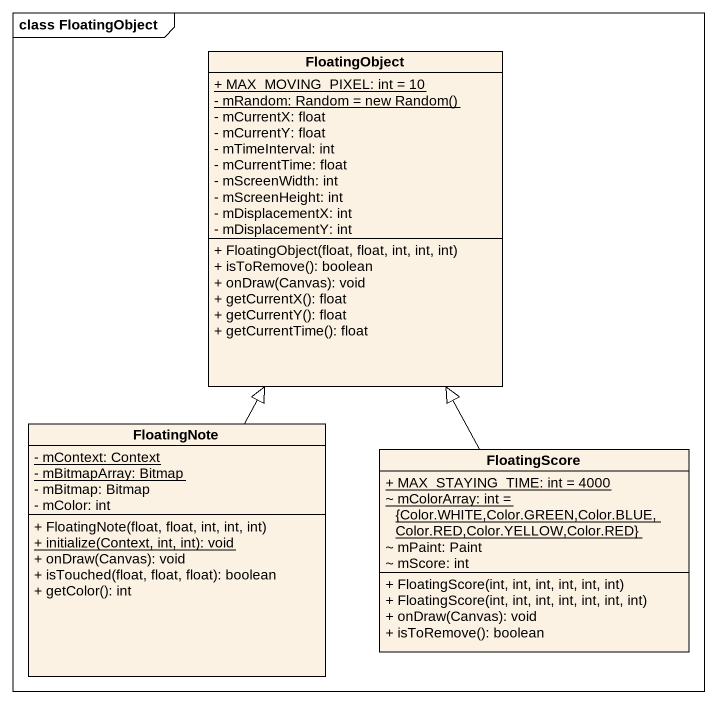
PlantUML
@startuml
mainframe class FloatingObject
hide circle
hide empty members
skinparam classAttributeIconSize 0
class FloatingObject {
  {static} + MAX_MOVING_PIXEL: int = 10
  {static} {field} - mRandom: Random = new Random()
  - mCurrentX: float
  - mCurrentY: float
  - mTimeInterval: int
  - mCurrentTime: float
  - mScreenWidth: int
  - mScreenHeight: int
  - mDisplacementX: int
  - mDisplacementY: int
  + FloatingObject(float, float, int, int, int)
  + isToRemove(): boolean
  + onDraw(Canvas): void
  + getCurrentX(): float
  + getCurrentY(): float
  + getCurrentTime(): float
}
class FloatingNote {
  {static} - mContext: Context
  {static} - mBitmapArray: Bitmap
  - mBitmap: Bitmap
  - mColor: int
  + FloatingNote(float, float, int, int, int)
  {static} + initialize(Context, int, int): void
  + onDraw(Canvas): void
  + isTouched(float, float, float): boolean
  + getColor(): int
}
class FloatingScore {
  {static} + MAX_STAYING_TIME: int = 4000
  {static} ~ mColorArray: int = {Color.WHITE,Color.GREEN,Color.BLUE,Color.RED,Color.YELLOW,Color.RED}
  ~ mPaint: Paint
  ~ mScore: int
  + FloatingScore(int, int, int, int, int, int)
  + FloatingScore(int, int, int, int, int, int, int)
  + onDraw(Canvas): void
  + isToRemove(): boolean
}
FloatingNote -up-|> FloatingObject
FloatingScore -up-|> FloatingObject
@enduml
